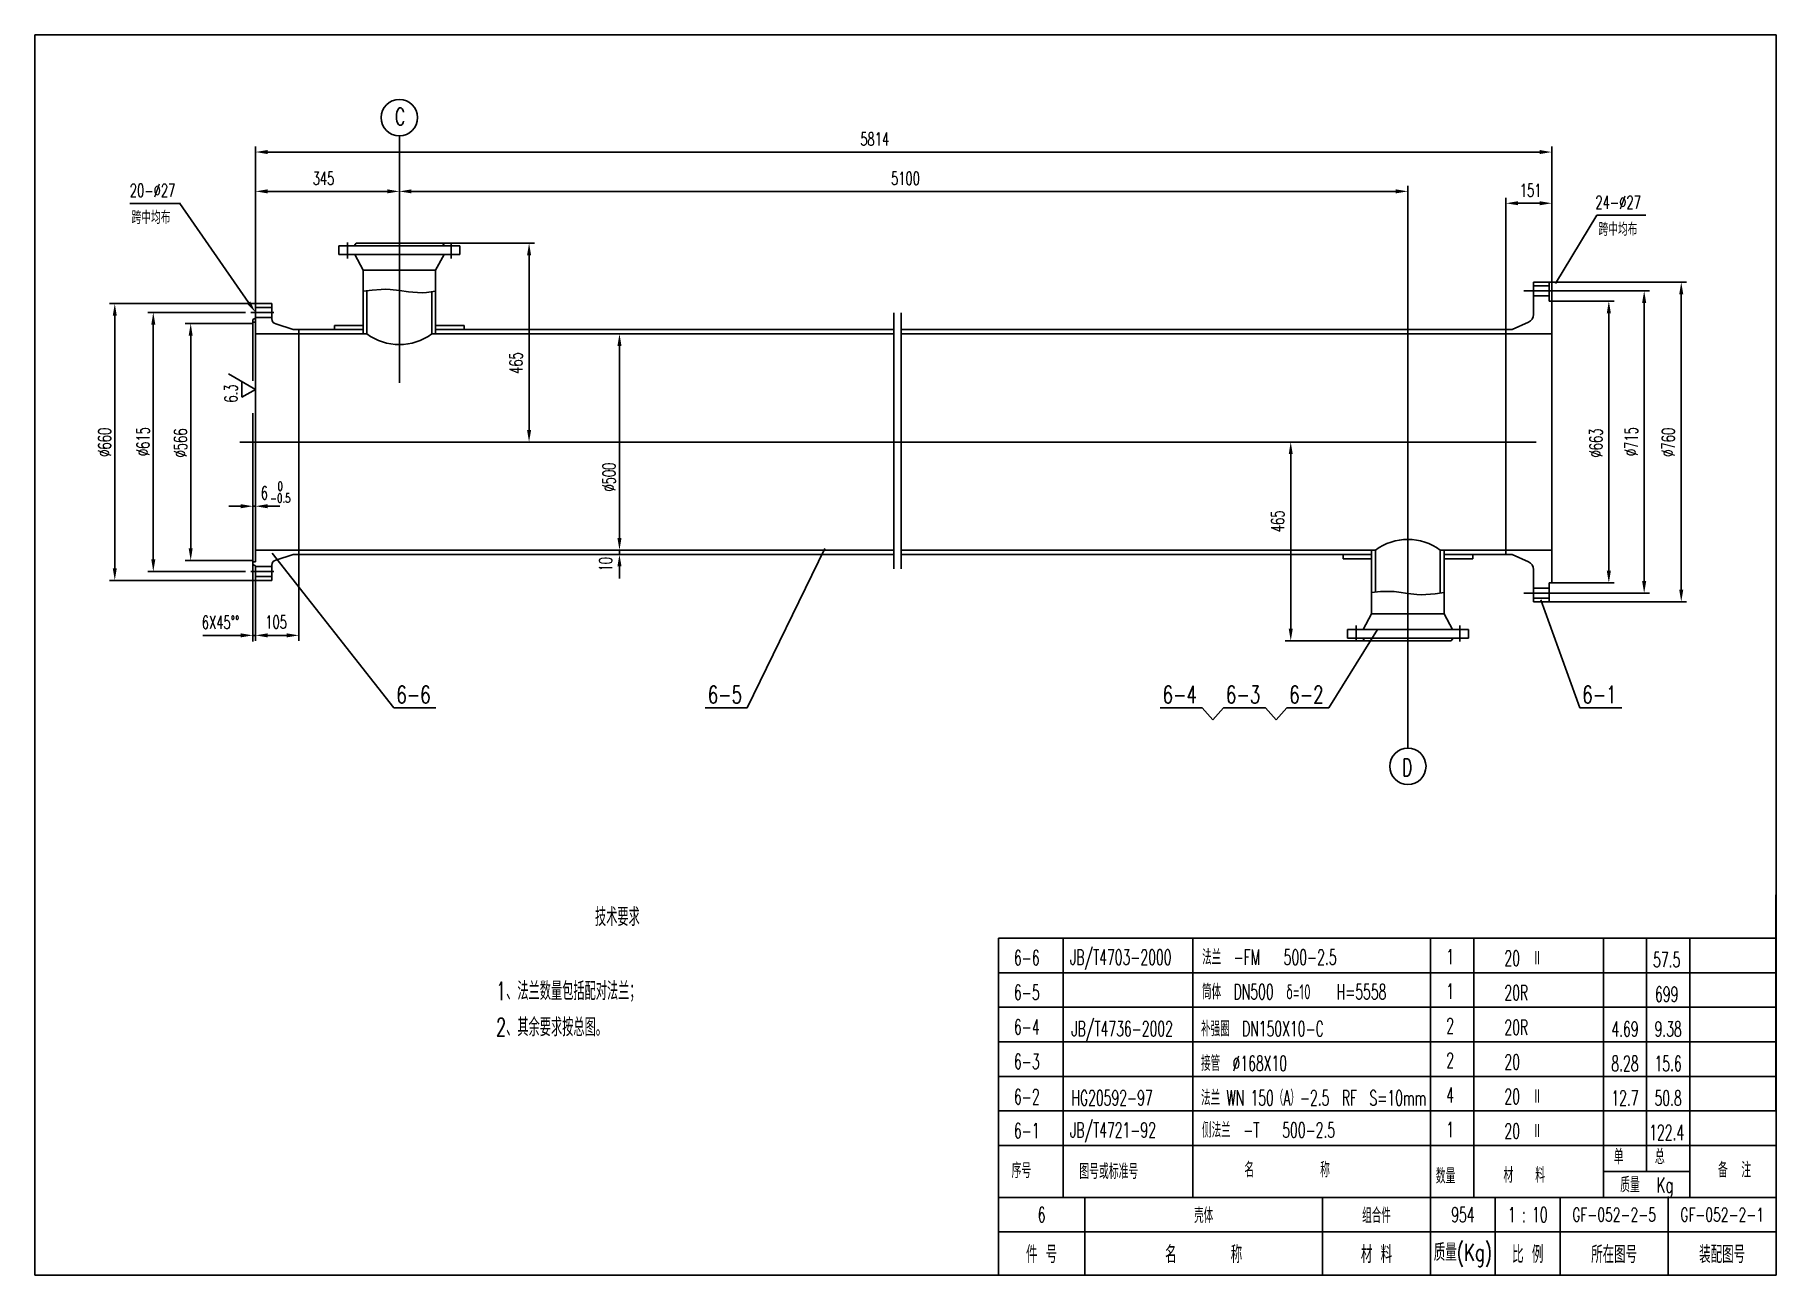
# Model space of a CAD drawing. Extents: x 34 to 437, y 299 to 586.
import ezdxf
from ezdxf.enums import TextEntityAlignment as Align

# ---------------------------------------------------------------- set-up
doc = ezdxf.new("R2010")
doc.units = 0
doc.header["$LTSCALE"] = 10
doc.header["$MEASUREMENT"] = 0
doc.linetypes.add('DASHDOT-M', pattern=[36, 30, -3, 0, -3])
doc.linetypes.add('DIVIDE-M', pattern=[39, 30, -3, 0, -3, 0, -3])
doc.layers.get('0').update_dxf_attribs({"linetype": 'CONTINUOUS'})
for name, color, linetype in [('CDR_DWG1', 4, 'CONTINUOUS'), ('CDR_DWG2', 2, 'CONTINUOUS'), ('CDR_DWG3', 1, 'DASHDOT-M'), ('CDR_DWG4', 3, 'DIVIDE-M')]:
    doc.layers.add(name, color=color, linetype=linetype)
doc.styles.add('HZ', font='romans', dxfattribs={"width": 0.7, "bigfont": 'hz'})

msp = doc.modelspace()

# ---------------------------------------------------------------- linework, layer by layer
for p, q in [((33.66, 586.07), (33.66, 299.07)), ((84.72, 553.58), (84.72, 560.19)), ((118.02, 549.84), (118.02, 562.7)), ((384.72, 524.44), (384.72, 560.19)), ((87.52, 558.94), (381.92, 558.94)), ((84.72, 516.84), (84.72, 553.58)), ((84.72, 553.58), (84.72, 548.59)), ((87.52, 549.84), (115.22, 549.84)), ((118.02, 549.84), (118.02, 551.09)), ((120.82, 549.84), (348.62, 549.84)), ((351.42, 478.14), (351.42, 551.09)), ((374.12, 517.84), (374.12, 548.34)), ((384.72, 535.39), (384.72, 548.34)), ((67, 547.06), (55.65, 547.06)), ((67.36, 547.06), (67, 547.06)), ((83.13, 524.13), (67.18, 547.06)), ((376.92, 547.09), (381.92, 547.09)), ((385.57, 528.49), (395.14, 544.31)), ((406.49, 544.31), (395.14, 544.31)), ((128.03, 537.84), (149.29, 537.84)), ((148.04, 535.04), (148.04, 494.64)), ((384.12, 528.84), (415.94, 528.84)), ((384.72, 524.44), (399.18, 524.44)), ((386.22, 526.84), (407.36, 526.84)), ((406.11, 524.04), (406.11, 459.64)), ((414.69, 526.04), (414.69, 457.64)), ((84.72, 523.87), (50.91, 523.87)), ((52.16, 462.62), (52.16, 521.07)), ((82.45, 521.83), (59.82, 521.83)), ((397.93, 521.64), (397.93, 462.04)), ((61.07, 519.03), (61.07, 464.66)), ((84.12, 519.24), (68.48, 519.24)), ((69.73, 467.24), (69.73, 516.44)), ((166.57, 516.84), (170.21, 516.84)), ((168.96, 514.04), (168.96, 469.64)), ((78.48, 507.61), (84.72, 504)), ((81.6, 502.2), (81.6, 505.81)), ((84.72, 504), (81.6, 502.2)), ((147.95, 491.84), (149.29, 491.84)), ((321.95, 491.84), (325.56, 491.84)), ((324.31, 448.64), (324.31, 489.04)), ((84.72, 480.23), (84.72, 475.73)), ((81.32, 476.98), (78.52, 476.98)), ((84.12, 477.12), (84.12, 475.73)), ((84.72, 476.98), (84.12, 476.98)), ((84.72, 476.98), (84.12, 476.98)), ((87.52, 476.98), (90.32, 476.98)), ((168.96, 469.64), (168.96, 472.44)), ((84.12, 464.44), (68.48, 464.44)), ((84.12, 463.82), (84.12, 445.68)), ((88.62, 466.13), (116.74, 430.31)), ((94.74, 466.04), (94.74, 445.85)), ((166.57, 466.84), (170.21, 466.84)), ((168.96, 465.84), (167.71, 465.84)), ((168.96, 466.84), (168.96, 465.84)), ((168.96, 466.84), (168.96, 465.84)), ((216.5, 467.2), (198.52, 430.31)), ((84.72, 459.82), (50.91, 459.82)), ((82.45, 461.86), (59.82, 461.86)), ((84.72, 459.82), (84.72, 448.35)), ((168.96, 463.04), (168.96, 460.24)), ((384.72, 459.24), (399.18, 459.24)), ((386.22, 456.84), (407.36, 456.84)), ((382.19, 455.35), (391.21, 430.31)), ((384.12, 454.84), (415.94, 454.84)), ((84.72, 447.1), (84.72, 448.35)), ((84.72, 448.34), (84.72, 445.85)), ((344.42, 448.44), (333.1, 430.31)), ((81.32, 447.1), (72.54, 447.1)), ((84.72, 447.1), (84.12, 447.1)), ((84.72, 447.1), (84.12, 447.1)), ((91.94, 447.1), (87.52, 447.1)), ((346.42, 445.84), (323.06, 445.84)), ((351.42, 433.84), (351.42, 420.99)), ((116.74, 430.31), (126.44, 430.31)), ((188.82, 430.31), (198.52, 430.31)), ((294.09, 430.31), (303.79, 430.31)), ((303.79, 430.31), (306.29, 427.57)), ((306.29, 427.57), (308.74, 430.31)), ((308.74, 430.31), (318.44, 430.31)), ((318.44, 430.31), (320.95, 427.57)), ((320.95, 427.57), (323.4, 430.31)), ((323.4, 430.31), (333.1, 430.31)), ((391.21, 430.31), (400.91, 430.31)), ((406.66, 337.04), (406.66, 377.04)), ((256.66, 369.04), (436.66, 369.04)), ((256.66, 361.04), (436.66, 361.04)), ((256.66, 353.04), (436.66, 353.04)), ((256.66, 345.04), (436.66, 345.04)), ((256.66, 337.04), (436.66, 337.04)), ((256.66, 337.04), (436.66, 337.04)), ((406.66, 329.04), (406.66, 337.04)), ((436.66, 329.04), (256.66, 329.04)), ((256.66, 329.04), (436.66, 329.04)), ((406.66, 323.04), (406.66, 329.04)), ((396.66, 323.04), (416.66, 323.04)), ((256.66, 299.04), (256.66, 317.04)), ((256.66, 309.04), (436.66, 309.04)), ((256.66, 309.04), (436.66, 309.04)), ((33.66, 299.07), (436.66, 299.07))]:
    msp.add_line(p, q)
for points in [[(87.52, 559.41), (87.52, 558.48), (84.72, 558.94)], [(381.92, 559.41), (381.92, 558.48), (384.72, 558.94)], [(87.52, 550.31), (87.52, 549.38), (84.72, 549.84)], [(115.22, 550.31), (115.22, 549.38), (118.02, 549.84)], [(120.82, 550.31), (120.82, 549.38), (118.02, 549.84)], [(348.62, 550.31), (348.62, 549.38), (351.42, 549.84)], [(376.92, 547.56), (376.92, 546.63), (374.12, 547.09)], [(381.92, 547.56), (381.92, 546.63), (384.72, 547.09)], [(147.57, 535.04), (148.51, 535.04), (148.04, 537.84)], [(414.22, 526.04), (415.15, 526.04), (414.69, 528.84)], [(83.51, 524.39), (82.74, 523.86), (84.72, 521.83)], [(397.46, 521.64), (398.4, 521.64), (397.93, 524.44)], [(405.64, 524.04), (406.58, 524.04), (406.11, 526.84)], [(52.63, 521.07), (51.69, 521.07), (52.16, 523.87)], [(61.54, 519.03), (60.61, 519.03), (61.07, 521.83)], [(70.19, 516.44), (69.26, 516.44), (69.73, 519.24)], [(168.49, 514.04), (169.43, 514.04), (168.96, 516.84)], [(147.57, 494.64), (148.51, 494.64), (148.04, 491.84)], [(323.85, 489.04), (324.78, 489.04), (324.31, 491.84)], [(81.32, 477.45), (81.32, 476.51), (84.12, 476.98)], [(87.52, 477.45), (87.52, 476.51), (84.72, 476.98)], [(87.52, 477.45), (87.52, 476.51), (84.72, 476.98)], [(168.49, 469.64), (169.43, 469.64), (168.96, 466.84)], [(168.49, 469.64), (169.43, 469.64), (168.96, 466.84)], [(61.54, 464.66), (60.61, 464.66), (61.07, 461.86)], [(70.19, 467.24), (69.26, 467.24), (69.73, 464.44)], [(168.49, 463.04), (169.43, 463.04), (168.96, 465.84)], [(52.63, 462.62), (51.69, 462.62), (52.16, 459.82)], [(397.46, 462.04), (398.4, 462.04), (397.93, 459.24)], [(405.64, 459.64), (406.58, 459.64), (406.11, 456.84)], [(414.22, 457.64), (415.15, 457.64), (414.69, 454.84)], [(81.32, 447.56), (81.32, 446.63), (84.12, 447.1)], [(87.52, 447.56), (87.52, 446.63), (84.72, 447.1)], [(91.94, 447.56), (91.94, 446.63), (94.74, 447.1)], [(323.85, 448.64), (324.78, 448.64), (324.31, 445.84)]]:
    msp.add_solid(points)
at = {"layer": 'CDR_DWG1'}
for p, q in [((33.66, 586.07), (436.66, 586.07)), ((436.66, 586.07), (436.66, 299.07)), ((104.02, 537.24), (104.02, 535.24)), ((104.02, 537.24), (118.02, 537.24)), ((107.57, 537.24), (108.02, 537.84)), ((108.02, 537.84), (118.02, 537.84)), ((128.03, 537.84), (118.02, 537.84)), ((132.02, 537.24), (118.02, 537.24)), ((128.48, 537.24), (128.03, 537.84)), ((132.02, 537.24), (132.02, 535.24)), ((104.02, 535.24), (118.02, 535.24)), ((107.69, 535.24), (109.62, 531.6)), ((132.02, 535.24), (118.02, 535.24)), ((128.36, 535.24), (126.42, 531.6)), ((126.42, 531.6), (109.62, 531.6)), ((109.62, 531.6), (109.62, 516.84)), ((126.42, 531.6), (126.42, 516.84)), ((380.52, 521.37), (380.52, 528.84)), ((380.52, 528.84), (384.12, 528.84)), ((380.52, 527.99), (384.12, 527.99)), ((384.12, 524.44), (384.12, 528.84)), ((110.52, 526.83), (110.52, 516.84)), ((125.52, 526.59), (125.52, 516.84)), ((380.52, 525.69), (384.12, 525.69)), ((384.12, 524.44), (384.72, 524.44)), ((384.72, 491.84), (384.72, 524.44)), ((84.12, 520.19), (84.72, 520.53)), ((84.12, 505.96), (84.12, 520.19)), ((88.52, 523.87), (84.72, 523.87)), ((84.72, 523.87), (84.72, 520.53)), ((88.52, 522.98), (84.72, 522.98)), ((88.52, 520.68), (84.72, 520.68)), ((88.52, 520.34), (88.52, 523.87)), ((84.72, 519.55), (84.12, 519.55)), ((84.72, 519.55), (84.72, 491.84)), ((110.52, 516.84), (84.72, 516.84)), ((93.45, 517.84), (89.41, 519.18)), ((93.43, 517.84), (109.62, 517.84)), ((101.77, 517.84), (93.45, 517.84)), ((94.72, 517.84), (94.72, 491.84)), ((103.02, 518.84), (103.02, 517.84)), ((109.62, 518.84), (103.02, 518.84)), ((232.45, 516.84), (125.52, 516.84)), ((126.42, 518.84), (133.02, 518.84)), ((126.42, 517.84), (232.45, 517.84)), ((133.02, 518.84), (133.02, 517.84)), ((232.45, 517.84), (134.27, 517.84)), ((234.17, 517.84), (285.24, 517.84)), ((285.24, 517.84), (234.17, 517.84)), ((285.24, 516.84), (234.17, 516.84)), ((348.68, 517.84), (285.24, 517.84)), ((285.24, 517.84), (348.68, 517.84)), ((349.89, 516.84), (285.24, 516.84)), ((382.92, 516.84), (345.97, 516.84)), ((345.97, 516.84), (384.72, 516.84)), ((375.59, 517.84), (347.17, 517.84)), ((347.17, 517.84), (374.71, 517.84)), ((374.73, 517.84), (347.17, 517.84)), ((347.17, 517.84), (374.71, 517.84)), ((374.12, 491.84), (374.12, 517.84)), ((375.59, 517.84), (379.35, 519.55)), ((84.12, 491.84), (84.12, 498.52)), ((84.12, 491.84), (84.12, 463.5)), ((84.72, 464.14), (84.72, 491.84)), ((94.74, 466.04), (94.74, 491.84)), ((374.12, 491.84), (374.12, 465.84)), ((384.72, 491.84), (384.72, 459.24)), ((84.72, 464.14), (84.12, 464.14)), ((84.12, 463.5), (84.72, 463.16)), ((232.45, 466.84), (84.72, 466.84)), ((93.45, 465.84), (89.41, 464.5)), ((93.43, 465.84), (232.45, 465.84)), ((232.45, 465.84), (93.45, 465.84)), ((241.37, 466.84), (234.17, 466.84)), ((240.16, 465.84), (234.17, 465.84)), ((234.17, 465.84), (240.16, 465.84)), ((285.24, 466.84), (236.46, 466.84)), ((237.67, 465.84), (285.24, 465.84)), ((285.24, 465.84), (237.67, 465.84)), ((343.92, 466.84), (285.24, 466.84)), ((285.24, 465.84), (343.02, 465.84)), ((343.02, 465.84), (285.24, 465.84)), ((336.42, 464.84), (336.42, 465.84)), ((343.02, 464.84), (336.42, 464.84)), ((343.02, 452.09), (343.02, 466.84)), ((343.92, 457.09), (343.92, 466.84)), ((384.72, 466.84), (358.92, 466.84)), ((358.92, 456.86), (358.92, 466.84)), ((359.82, 452.09), (359.82, 466.84)), ((374.71, 465.84), (359.82, 465.84)), ((359.82, 465.84), (375.59, 465.84)), ((359.82, 464.84), (366.42, 464.84)), ((366.42, 464.84), (366.42, 465.84)), ((375.59, 465.84), (379.35, 464.13)), ((84.72, 459.82), (84.72, 463.16)), ((88.52, 463.01), (84.72, 463.01)), ((88.52, 460.71), (84.72, 460.71)), ((88.52, 459.82), (84.72, 459.82)), ((88.52, 463.35), (88.52, 459.82)), ((380.52, 462.31), (380.52, 454.84)), ((380.52, 457.99), (384.12, 457.99)), ((380.52, 455.69), (384.12, 455.69)), ((384.12, 459.24), (384.12, 454.84)), ((384.12, 459.24), (384.72, 459.24)), ((341.09, 448.44), (343.02, 452.09)), ((343.02, 452.09), (359.82, 452.09)), ((361.75, 448.44), (359.82, 452.09)), ((380.52, 454.84), (384.12, 454.84)), ((337.42, 446.44), (337.42, 448.44)), ((337.42, 448.44), (351.42, 448.44)), ((365.42, 448.44), (351.42, 448.44)), ((365.42, 446.44), (365.42, 448.44)), ((337.42, 446.44), (351.42, 446.44)), ((340.97, 446.44), (341.41, 445.84)), ((341.41, 445.84), (351.42, 445.84)), ((365.42, 446.44), (351.42, 446.44)), ((361.42, 445.84), (351.42, 445.84)), ((361.87, 446.44), (361.42, 445.84)), ((436.54, 387.07), (436.54, 337.04)), ((256.66, 377.04), (436.66, 377.04)), ((256.66, 377.04), (256.66, 337.04)), ((271.66, 337.04), (271.66, 377.04)), ((301.66, 337.04), (301.66, 377.04)), ((356.66, 337.04), (356.66, 377.04)), ((366.66, 337.04), (366.66, 377.04)), ((396.66, 337.04), (396.66, 377.04)), ((416.66, 337.04), (416.66, 377.04)), ((256.66, 337.04), (256.66, 299.04)), ((271.66, 329.04), (271.66, 337.04)), ((301.66, 329.04), (301.66, 337.04)), ((356.66, 329.04), (356.66, 337.04)), ((366.66, 329.04), (366.66, 337.04)), ((396.66, 329.04), (396.66, 337.04)), ((416.66, 329.04), (416.66, 337.04)), ((271.66, 317.04), (271.66, 329.04)), ((301.66, 317.04), (301.66, 329.04)), ((356.66, 317.04), (356.66, 329.04)), ((366.66, 317.04), (366.66, 329.04)), ((396.66, 317.04), (396.66, 329.04)), ((416.66, 317.04), (416.66, 329.04)), ((256.66, 317.04), (436.66, 317.04)), ((276.66, 299.04), (276.66, 317.04)), ((331.66, 299.04), (331.66, 317.04)), ((356.66, 299.04), (356.66, 317.04)), ((371.66, 299.04), (371.66, 317.04)), ((386.66, 299.04), (386.66, 317.04)), ((411.66, 299.04), (411.66, 317.04))]:
    msp.add_line(p, q, dxfattribs=at)
at = {"layer": 'CDR_DWG1', "extrusion": (0, 0, -1), "flags": 128}
for points in [[(-109.62, 526.71), (-111.73, 526.98), (-113.83, 527.16), (-114.88, 527.18), (-115.93, 527.14), (-118.03, 526.9), (-120.12, 526.6), (-121.17, 526.48), (-122.22, 526.41), (-123.27, 526.4), (-124.32, 526.47), (-126.42, 526.71)], [(-359.82, 456.98), (-357.72, 456.7), (-355.61, 456.52), (-354.56, 456.51), (-353.51, 456.55), (-351.42, 456.79), (-349.32, 457.09), (-348.27, 457.21), (-347.22, 457.28), (-346.17, 457.28), (-345.12, 457.22), (-343.02, 456.98)]]:
    msp.add_lwpolyline(points, dxfattribs=at)
at = {"layer": 'CDR_DWG1'}
for centre, radius, start, end in [((89.72, 520.34), 1.2, 180.0001, 254.6446), ((378.52, 521.37), 2, 294.4721, 0), ((118.02, 527.08), 12.69, 233.7683, 306.2317), ((351.42, 456.61), 12.69, 53.7683, 126.2317), ((89.72, 463.35), 1.2, 105.3554, 179.9999), ((378.52, 462.31), 2, 0, 65.5279)]:
    msp.add_arc(centre, radius, start, end, dxfattribs=at)
at = {"layer": 'CDR_DWG2'}
for centre in [(118.02, 566.9), (351.42, 416.79)]:
    msp.add_circle(centre, 4.2, dxfattribs=at)
at = {"layer": 'CDR_DWG3', "linetype": 'DASHDOT-M'}
for p, q in [((118.02, 542.29), (118.02, 551.09)), ((118.02, 505.55), (118.02, 542.29)), ((106.02, 538.03), (106.02, 534.29)), ((130.02, 538.03), (130.02, 534.29)), ((378.27, 526.84), (386.22, 526.84)), ((83.63, 521.83), (88.98, 521.83)), ((81.12, 491.84), (387.53, 491.84)), ((351.42, 478.14), (351.42, 441.4)), ((83.63, 461.86), (88.98, 461.86)), ((378.27, 456.84), (386.22, 456.84)), ((339.42, 445.65), (339.42, 449.4)), ((363.42, 445.65), (363.42, 449.4)), ((351.42, 441.4), (351.42, 432.59))]:
    msp.add_line(p, q, dxfattribs=at)
at = {"layer": 'CDR_DWG4', "linetype": 'DIVIDE-M'}
for p, q in [((232.45, 521.76), (232.45, 462.53)), ((234.17, 521.76), (234.17, 462.53))]:
    msp.add_line(p, q, dxfattribs=at)

# ---------------------------------------------------------------- texts
at = {"style": 'HZ'}
for s, height, width, p in [('5814', 3, 0.65, (224.69, 560.44)), ('345', 3, 0.65, (97.95, 551.34)), ('5100', 3, 0.65, (231.8, 551.34)), ('20-%%c27', 3, 0.65, (55.65, 548.56)), ('151', 3, 0.65, (377.32, 548.59)), ('24-%%c27', 3, 0.65, (394.82, 545.81)), ('跨中均布', 3, 0.68, (56.06, 542.31)), ('跨中均布', 3, 0.68, (395.56, 539.56)), ('6', 3, 0.65, (85.96, 478.55)), ('-0.5', 2.084, 0.7, (88.09, 477.81)), ('0', 2.08, 0.7, (89.83, 480.56)), ('6X45%%d%%d', 3, 0.65, (72.31, 448.6)), ('105', 3, 0.65, (87, 448.66)), ('技术要求', 4.2, 0.65, (163.29, 379.82)), ('JB/T4703-2000', 3.5, 0.6, (273.23, 370.87)), ('6-6', 3.5, 0.6, (260.26, 370.74)), ('法兰  -FM   500-2.5', 3.5, 0.6, (303.8, 370.87)), ('20  Ⅱ', 3.5, 0.6, (373.76, 370.64)), ('1、法兰数量包括配对法兰；', 4.2, 0.65, (140.39, 362.69)), ('筒体  DN500  δ=10   H=5558', 3.5, 0.6, (303.8, 362.87)), ('6-5', 3.5, 0.6, (260.26, 362.74)), ('20R', 3.5, 0.6, (373.76, 362.64)), ('2、其余要求按总图。', 4.2, 0.65, (140.39, 354.32)), ('6-4', 3.5, 0.6, (260.26, 354.74)), ('JB/T4736-2002', 3.5, 0.6, (273.56, 354.32)), ('补强圈  DN150X10-C', 3.5, 0.6, (303.56, 354.32)), ('20R', 3.5, 0.6, (373.76, 354.64)), ('6-3', 3.5, 0.6, (260.26, 346.74)), ('接管  %%C168X10', 3.5, 0.6, (303.56, 346.32)), ('20  ', 3.5, 0.6, (373.76, 346.64)), ('6-2', 3.5, 0.6, (260.26, 338.56)), ('HG20592-97', 3.5, 0.6, (273.56, 338.32)), ('法兰 WN 150（A）-2.5  RF  S=10mm', 3.5, 0.6, (303.56, 338.32)), ('20  Ⅱ', 3.5, 0.6, (373.76, 338.64)), ('JB/T4721-92', 3.5, 0.6, (273.23, 330.87)), ('侧法兰  -T   500-2.5', 3.5, 0.6, (303.8, 330.87)), ('6-1', 3.5, 0.6, (260.26, 330.74)), ('20  Ⅱ', 3.5, 0.6, (373.76, 330.64)), ('单', 3.5, 0.65, (399.06, 324.69)), ('总', 3.5, 0.65, (408.59, 324.69)), ('序号', 3.5, 0.65, (259.72, 321.49)), ('图号或标准号', 3.5, 0.65, (275.38, 321.3)), ('名         称', 3.5, 0.65, (313.58, 321.68)), ('数量', 3.5, 0.65, (357.88, 320.23)), ('材   料', 3.5, 0.65, (373.54, 320.43)), ('备  注', 3.5, 0.65, (423.19, 321.65)), ('质量', 3.5, 0.65, (400.55, 318.2)), ('Kg', 3.5, 0.65, (408.98, 318.15))]:
    msp.add_text(s, height=height, dxfattribs=dict(at, width=width)).set_placement(p)
at = {"style": 'HZ', "width": 0.65}
for s, p in [('465', (146.54, 507.6)), ('6.3', (80.56, 500.97)), ('%%c660', (51.3, 488.43)), ('%%c615', (60.22, 488.59)), ('%%c566', (68.87, 488.27)), ('%%c663', (396.43, 488.27)), ('%%c715', (404.61, 488.59)), ('%%c760', (413.19, 488.43)), ('%%c500', (168.05, 480.38)), ('465', (322.81, 470.98)), ('10', (167.26, 461.9))]:
    msp.add_text(s, height=3, rotation=90, dxfattribs=at).set_placement(p)
at = {"style": 'HZ'}
for s, height, width, p in [('1', 3.5, 0.6, (361.2, 372.75)), ('57.5', 3.5, 0.6, (411.32, 372.06)), ('1', 3.5, 0.6, (361.2, 364.75)), ('699', 3.5, 0.6, (411.32, 364.06)), ('2', 3.5, 0.6, (361.2, 356.75)), ('4.69', 3.5, 0.6, (401.66, 356.02)), ('9.38', 3.5, 0.6, (411.66, 356.02)), ('2', 3.5, 0.6, (361.2, 348.75)), ('8.28', 3.5, 0.6, (401.66, 348.02)), ('15.6', 3.5, 0.6, (411.66, 348.02)), ('4', 3.5, 0.6, (361.2, 340.75)), ('12.7', 3.5, 0.6, (401.66, 340.02)), ('50.8', 3.5, 0.6, (411.66, 340.02)), ('1', 3.5, 0.6, (361.2, 332.75)), ('122.4', 3.5, 0.6, (411.32, 332.06)), ('6', 3.5, 0.6, (266.66, 313.04)), ('壳体', 3.5, 0.6, (304.16, 313.04)), ('组合件', 3.5, 0.6, (344.16, 313.04)), ('954', 3.5, 0.6, (364.16, 313.04)), ('1 : 10', 3.5, 0.6, (379.16, 313.04)), ('GF-052-2-5', 3.2, 0.65, (399.16, 313.04)), ('GF-052-2-1', 3.2, 0.65, (424.16, 313.04)), ('质量(Kg)', 4, 0.7, (364.16, 304.04)), ('件 号', 4, 0.7, (266.66, 304.04)), ('名      称', 4, 0.7, (304.16, 304.04)), ('材 料', 4, 0.7, (344.16, 304.04)), ('比 例', 4, 0.7, (379.16, 304.04)), ('所在图号', 4, 0.7, (399.16, 304.04)), ('装配图号', 4, 0.7, (424.16, 304.04))]:
    msp.add_text(s, height=height, dxfattribs=dict(at, width=width)).set_placement(p, align=Align.MIDDLE)
at = {"layer": 'CDR_DWG1', "style": 'HZ', "width": 0.7}
for s, p in [('6-6', (121.29, 433.39)), ('6-5', (193.37, 433.39)), ('6-4', (298.64, 433.39)), ('6-3', (313.29, 433.39)), ('6-2', (327.95, 433.39)), ('6-1', (395.76, 433.39))]:
    msp.add_text(s, height=4, dxfattribs=at).set_placement(p, align=Align.MIDDLE)
at = {"layer": 'CDR_DWG2', "style": 'HZ', "width": 0.65}
for s, p in [('C', (118.18, 565.14)), ('D', (351.26, 414.54))]:
    msp.add_text(s, height=4, dxfattribs=at).set_placement(p, align=Align.CENTER)

doc.saveas('drawing.dxf')
